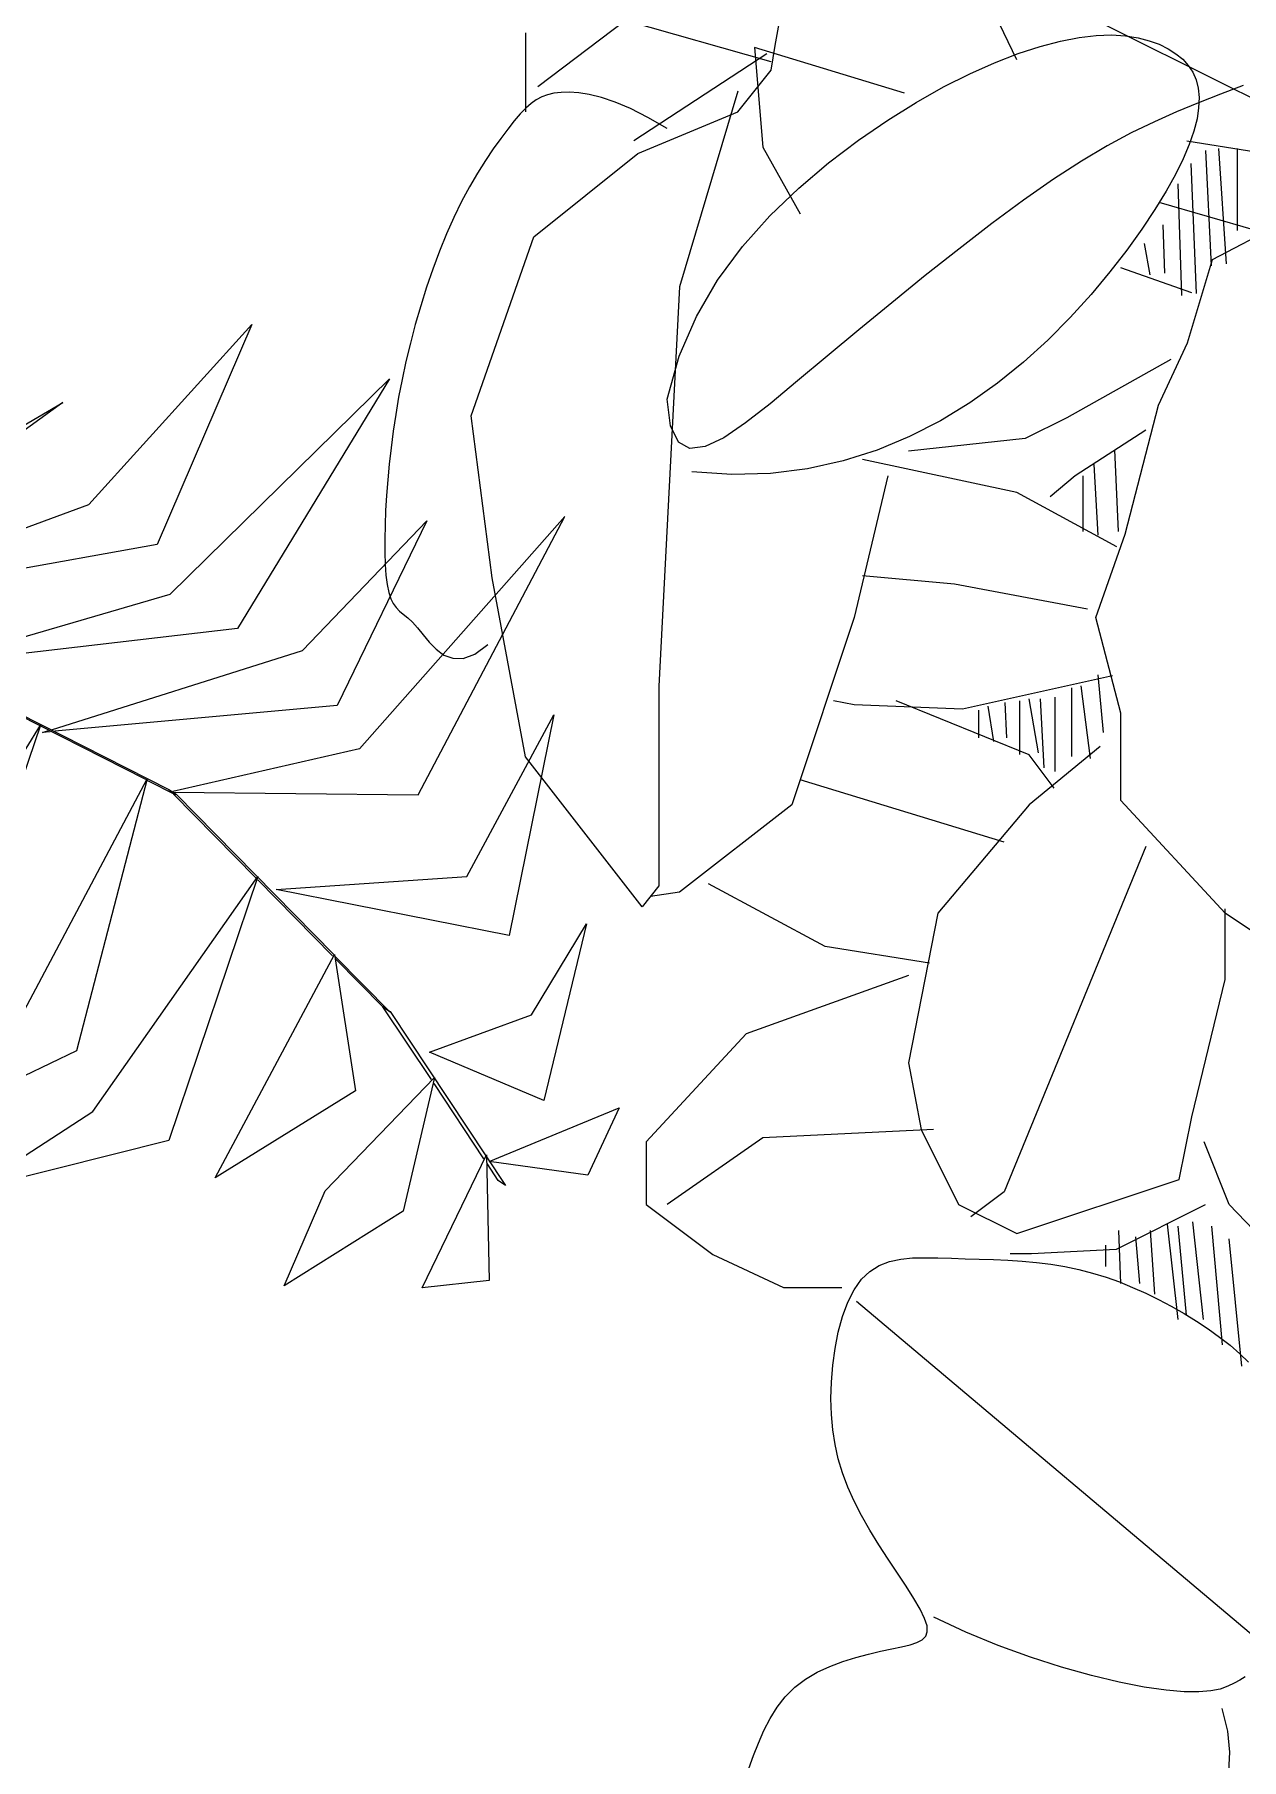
# Model space of a CAD drawing. Header units: metres. Extents: x 10 to 239, y 2 to 253.
# Drawn here: x 95.336 to 98.463, y 131.629 to 136.097 of the extents above; entities that cross this region are included whole.
import ezdxf

# ---------------------------------------------------------------- set-up
doc = ezdxf.new("R2010")
doc.units = ezdxf.units.M
doc.header["$MEASUREMENT"] = 0
doc.layers.add('1', color=7, linetype='Continuous')
doc.layers.add('cot200', color=9, linetype='Continuous')
doc.layers.add('bloques ARBOLES', color=7, linetype='Continuous', true_color=0xb8d897)

# ---------------------------------------------------------------- blocks, each defined once
blk = doc.blocks.new('A$C6F4E7DED')
for p, q in [((1336.9, 1709.4), (1582.2, 1831.9)), ((1559.4, 1766.4), (1590.8, 1831.9)), ((1724.9, 1776.3), (1719.1, 1807.7)), ((1727.7, 1764.9), (1827.5, 1793.4)), ((1827.5, 1793.4), (1887.4, 1747.8)), ((1896, 1784.9), (1896, 1730.7)), ((1455.8, 1774), (1450.4, 1770.6)), ((1461.9, 1777), (1455.8, 1774)), ((1468.7, 1779.5), (1461.9, 1777)), ((1476.4, 1781.5), (1468.7, 1779.5)), ((1485, 1782.8), (1476.4, 1781.5)), ((1494.5, 1783.4), (1485, 1782.8)), ((1505.1, 1783), (1494.5, 1783.4)), ((1516.7, 1781.6), (1505.1, 1783)), ((1529.5, 1779.2), (1516.7, 1781.6)), ((1543.4, 1775.6), (1529.5, 1779.2)), ((1558.5, 1770.7), (1543.4, 1775.6)), ((1636.4, 1743.6), (1739.1, 1774.9)), ((1727.7, 1759.2), (1724.9, 1776.3)), ((1739.1, 1774.9), (1733.4, 1706.5)), ((1442, 1762.6), (1438.9, 1757.9)), ((1445.8, 1766.8), (1442, 1762.6)), ((1450.4, 1770.6), (1445.8, 1766.8)), ((1574.6, 1764.4), (1558.5, 1770.7)), ((1591.7, 1756.8), (1574.6, 1764.4)), ((1730.6, 1770.6), (1821.8, 1710.8)), ((1404.4, 1748.8), (1419.9, 1742.9)), ((1436.6, 1752.7), (1435.2, 1746.9)), ((1438.9, 1757.9), (1436.6, 1752.7)), ((1609.6, 1747.8), (1591.7, 1756.8)), ((1750.5, 1730.7), (1727.7, 1759.2)), ((1419.9, 1742.9), (1435, 1737)), ((1435.2, 1746.9), (1434.6, 1740.6)), ((1434.6, 1740.6), (1434.9, 1733.6)), ((1435, 1737), (1450, 1730.8)), ((1628.3, 1737.2), (1609.6, 1747.8)), ((1647.8, 1725.1), (1628.3, 1737.2)), ((1750.5, 1745), (1790.5, 1611)), ((1824, 1733), (1834.5, 1737.4)), ((1834.5, 1737.4), (1843.9, 1740.6)), ((1843.9, 1740.6), (1852.2, 1742.7)), ((1852.2, 1742.7), (1859.5, 1743.8)), ((1859.5, 1743.8), (1865.9, 1744.2)), ((1865.9, 1744.2), (1871.5, 1744)), ((1871.5, 1744), (1876.4, 1743.5)), ((1876.4, 1743.5), (1880.8, 1742.5)), ((1880.8, 1742.5), (1884.8, 1741.1)), ((1884.8, 1741.1), (1888.5, 1739.1)), ((1888.5, 1739.1), (1892.1, 1736.5)), ((1892.1, 1736.5), (1895.7, 1733.3)), ((1434.9, 1733.6), (1436, 1726)), ((1436, 1726), (1438.2, 1717.6)), ((1450, 1730.8), (1465.2, 1724)), ((1667.8, 1711.3), (1647.8, 1725.1)), ((1819, 1702.2), (1750.5, 1730.7)), ((1799, 1719.3), (1812.2, 1727)), ((1812.2, 1727), (1824, 1733)), ((1895.7, 1733.3), (1899.5, 1729.3)), ((1899.5, 1729.3), (1903.6, 1724.6)), ((1438.2, 1717.6), (1441.3, 1708.5)), ((1465.2, 1724), (1481, 1716.4)), ((1481, 1716.4), (1497.6, 1707.4)), ((1903.6, 1724.6), (1908.1, 1719)), ((1908.1, 1719), (1912.9, 1712.6)), ((1395.7, 1703.1), (1442.9, 1710.7)), ((1408.5, 1705.6), (1408.5, 1649.6)), ((1421.2, 1705.6), (1416.1, 1626.7)), ((1430.1, 1704.4), (1426.3, 1625.4)), ((1441.3, 1708.5), (1445.4, 1698.6)), ((1497.6, 1707.4), (1515.2, 1697)), ((1688.3, 1695.8), (1667.8, 1711.3)), ((1733.4, 1706.5), (1707.7, 1660.9)), ((1890.3, 1645.2), (1819, 1702.2)), ((1912.9, 1712.6), (1918.1, 1705.4)), ((1918.1, 1705.4), (1923.4, 1697.4)), ((1440.3, 1695.5), (1436.5, 1606.3)), ((1445.4, 1698.6), (1450.7, 1687.9)), ((1515.2, 1697), (1534.2, 1684.7)), ((1708.8, 1678.6), (1688.3, 1695.8)), ((1923.4, 1697.4), (1928.8, 1688.7)), ((1449.2, 1681.4), (1446.7, 1605.1)), ((1450.7, 1687.9), (1457.2, 1676.4)), ((1534.2, 1684.7), (1554.8, 1670.3)), ((1728.6, 1659.5), (1708.8, 1678.6)), ((1928.8, 1688.7), (1934.3, 1679.3)), ((1934.3, 1679.3), (1939.7, 1669.3)), ((1395.7, 1649.6), (1462, 1668.7)), ((1457.2, 1676.4), (1464.9, 1663.9)), ((1554.8, 1670.3), (1576.5, 1654.2)), ((1939.7, 1669.3), (1945, 1658.5)), ((1425.4, 1629.6), (1365.5, 1660.9)), ((1464.9, 1663.9), (1473.9, 1650.5)), ((1576.5, 1654.2), (1599.1, 1636.8)), ((1747.3, 1638.5), (1728.6, 1659.5)), ((1945, 1658.5), (1950, 1647.2)), ((1459.4, 1653.4), (1458.2, 1620.3)), ((1473.9, 1650.5), (1484.1, 1636.1)), ((1933.1, 1522.7), (1890.3, 1645.2)), ((1950, 1647.2), (1954.8, 1635.4)), ((1472.2, 1640.7), (1468.4, 1619.1)), ((1484.1, 1636.1), (1495.7, 1621.1)), ((1599.1, 1636.8), (1622.1, 1618.6)), ((1764.3, 1615.6), (1747.3, 1638.5)), ((1954.8, 1635.4), (1959.4, 1623.1)), ((1442.5, 1572.6), (1425.4, 1629.6)), ((1439.6, 1606.8), (1488.1, 1623.9)), ((1495.7, 1621.1), (1508.6, 1605.6)), ((1622.1, 1618.6), (1645.1, 1600)), ((1959.4, 1623.1), (1963.7, 1610.6)), ((1778.9, 1590.6), (1764.3, 1615.6)), ((1790.5, 1611), (1804.7, 1337.5)), ((1963.7, 1610.6), (1967.7, 1597.9)), ((1508.6, 1605.6), (1522.8, 1590)), ((1645.1, 1600), (1667.6, 1581.5)), ((1967.7, 1597.9), (1971.4, 1585.1)), ((1522.8, 1590), (1538.2, 1574.5)), ((1790.7, 1563.4), (1778.9, 1590.6)), ((1971.4, 1585.1), (1974.7, 1572.3)), ((1462.4, 1529.8), (1442.5, 1572.6)), ((1538.2, 1574.5), (1554.8, 1559.4)), ((1667.6, 1581.5), (1689.3, 1563.5)), ((1974.7, 1572.3), (1977.8, 1559.8)), ((1453.9, 1561.2), (1525.2, 1521.3)), ((1554.8, 1559.4), (1572.6, 1545)), ((1689.3, 1563.5), (1709.6, 1546.5)), ((1799, 1534.1), (1790.7, 1563.4)), ((1977.8, 1559.8), (1980.4, 1547.4)), ((1572.6, 1545), (1591.5, 1531.5)), ((1709.6, 1546.5), (1728.4, 1530.9)), ((1980.4, 1547.4), (1982.8, 1535.3)), ((1485.3, 1441.5), (1462.4, 1529.8)), ((1591.5, 1531.5), (1611.6, 1519.2)), ((1728.4, 1530.9), (1745.3, 1517.7)), ((1796.5, 1515.7), (1799, 1534.1)), ((1982.8, 1535.3), (1984.8, 1523.5)), ((1471, 1512.7), (1519.5, 1481.4)), ((1525.2, 1521.3), (1553.7, 1507)), ((1611.6, 1519.2), (1632.8, 1508.4)), ((1745.3, 1517.7), (1760.1, 1507.6)), ((1791.2, 1504.6), (1796.5, 1515.7)), ((1918.8, 1411.6), (1933.1, 1522.7)), ((1984.8, 1523.5), (1986.5, 1512)), ((1553.7, 1507), (1633.6, 1498.5)), ((1632.8, 1508.4), (1655.1, 1499.2)), ((1760.1, 1507.6), (1772.9, 1501.5)), ((1772.9, 1501.5), (1783.3, 1500.2)), ((1783.3, 1500.2), (1791.2, 1504.6)), ((1986.5, 1512), (1988, 1500.6)), ((1988, 1500.6), (1989.3, 1489.6)), ((1492.6, 1499.4), (1490, 1443.3)), ((1506.6, 1489.2), (1504, 1440.8)), ((1559.4, 1470), (1665, 1492.8)), ((1655.1, 1499.2), (1678.4, 1491.7)), ((1678.4, 1491.7), (1702.8, 1486.3)), ((1989.3, 1489.6), (1990.3, 1478.7)), ((1514.2, 1481.5), (1514.2, 1443.3)), ((1519.5, 1481.4), (1536.6, 1467.1)), ((1647.8, 1481.4), (1670.7, 1384.5)), ((1702.8, 1486.3), (1728.2, 1483.2)), ((1728.2, 1483.2), (1754.6, 1482.4)), ((1754.6, 1482.4), (1781.9, 1484.2)), ((1990.3, 1478.7), (1991.1, 1468.1)), ((1491, 1432.9), (1559.4, 1470)), ((1991.1, 1468.1), (1991.7, 1457.7)), ((1991.7, 1457.7), (1992.1, 1447.7)), ((1505.2, 1384.5), (1485.3, 1441.5)), ((1992.1, 1447.7), (1992.3, 1438.1)), ((1992.3, 1438.1), (1992.3, 1429.1)), ((1992.1, 1420.9), (1991.5, 1413.4)), ((1992.3, 1429.1), (1992.1, 1420.9)), ((1510.9, 1390.2), (1602.2, 1407.3)), ((1602.2, 1407.3), (1665, 1413)), ((1896, 1289), (1918.8, 1411.6)), ((1990.7, 1407), (1989.6, 1401.6)), ((1991.5, 1413.4), (1990.7, 1407)), ((1986.5, 1394), (1984.5, 1391.3)), ((1988.2, 1397.3), (1986.5, 1394)), ((1989.6, 1401.6), (1988.2, 1397.3)), ((1488.1, 1318.9), (1505.2, 1384.5)), ((1670.7, 1384.5), (1713.4, 1256.2)), ((1976.6, 1384.2), (1973.4, 1381.2)), ((1979.6, 1386.7), (1976.6, 1384.2)), ((1982.2, 1388.9), (1979.6, 1386.7)), ((1984.5, 1391.3), (1982.2, 1388.9)), ((1966.1, 1372.7), (1961.9, 1367.6)), ((1969.9, 1377.4), (1966.1, 1372.7)), ((1973.4, 1381.2), (1969.9, 1377.4)), ((1930.7, 1359.4), (1921.7, 1366)), ((1938.7, 1356.5), (1930.7, 1359.4)), ((1951.8, 1358.8), (1945.6, 1356.6)), ((1957.1, 1362.7), (1951.8, 1358.8)), ((1961.9, 1367.6), (1957.1, 1362.7)), ((1945.6, 1356.6), (1938.7, 1356.5)), ((1493.8, 1344.6), (1596.5, 1321.8)), ((1504, 1345.3), (1500.2, 1305.8)), ((1515.5, 1337.7), (1509.1, 1288)), ((1521.9, 1336.4), (1521.9, 1289.3)), ((1804.7, 1337.5), (1804.7, 1200.7)), ((1533.3, 1330), (1533.3, 1279.1)), ((1543.5, 1328.8), (1541, 1281.6)), ((1551.2, 1328.8), (1544.8, 1291.8)), ((1550.9, 1290.4), (1642.1, 1327.5)), ((1557.6, 1327.5), (1557.6, 1290.6)), ((1567.7, 1326.2), (1566.5, 1302)), ((1579.2, 1323.7), (1575.4, 1299.5)), ((1596.5, 1321.8), (1670.7, 1324.6)), ((1670.7, 1324.6), (1684.9, 1327.5)), ((1488.1, 1259.1), (1488.1, 1318.9)), ((1585.6, 1321.1), (1585.6, 1302)), ((1502.4, 1296.1), (1550.9, 1256.2)), ((1533.8, 1267.6), (1550.9, 1290.4)), ((1816.1, 1186.4), (1896, 1289)), ((1568, 1230.6), (1707.7, 1273.3)), ((1416.8, 1182.1), (1488.1, 1259.1)), ((1550.9, 1256.2), (1613.6, 1182.1)), ((1713.4, 1256.2), (1790.5, 1196.4)), ((1471, 1227.7), (1568, 991.2)), ((1690.6, 1159.3), (1770.5, 1202.1)), ((1790.5, 1196.4), (1810.4, 1193.5)), ((1804.7, 1200.7), (1816.1, 1186.4)), ((1391.1, 1165), (1416.8, 1182.1)), ((1416.8, 1136.5), (1416.8, 1185)), ((1613.6, 1182.1), (1633.6, 1079.5)), ((1619.3, 1147.9), (1690.6, 1159.3)), ((1439.6, 1042.5), (1416.8, 1136.5)), ((1633.6, 1139.4), (1744.8, 1099.5)), ((1744.8, 1099.5), (1813.3, 1025.4)), ((1633.6, 1079.5), (1625, 1033.9)), ((1448.2, 999.7), (1439.6, 1042.5)), ((1625, 1033.9), (1599.4, 982.6)), ((1616.5, 1033.9), (1733.4, 1028.2)), ((1733.4, 1028.2), (1799, 982.6)), ((1414, 982.6), (1431.1, 1025.4)), ((1813.3, 1025.4), (1813.3, 982.6)), ((1559.4, 962.7), (1448.2, 999.7)), ((1354.1, 919.9), (1414, 982.6)), ((1430.3, 982.2), (1491.3, 951.7)), ((1599.4, 982.6), (1559.4, 962.7)), ((1568, 991.2), (1590.8, 974.1)), ((1813.3, 982.6), (1767.6, 948.4)), ((1439, 970.6), (1431.8, 903.8)), ((1456.5, 969.1), (1449.2, 903.8)), ((1414.3, 959), (1405.6, 871.9)), ((1426, 967.7), (1418.7, 886.4)), ((1449.2, 967.7), (1443.4, 906.7)), ((1468.1, 964.8), (1465.2, 921.2)), ((1478.2, 960.4), (1475.3, 928.5)), ((1489.8, 964.8), (1488.4, 928.5)), ((1491.3, 951.7), (1549.4, 948.8)), ((1498.6, 954.6), (1498.6, 940.1)), ((1549.4, 948.8), (1563.9, 948.8)), ((1585.2, 945.1), (1575.4, 944.8)), ((1594.8, 945.4), (1585.2, 945.1)), ((1604.2, 945.7), (1594.8, 945.4)), ((1613.4, 946), (1604.2, 945.7)), ((1622.3, 946.1), (1613.4, 946)), ((1630.8, 945.9), (1622.3, 946.1)), ((1638.9, 945.1), (1630.8, 945.9)), ((1646.6, 943.4), (1638.9, 945.1)), ((1767.6, 948.4), (1719.1, 925.6)), ((1507.5, 935.6), (1498.2, 932.7)), ((1516.9, 938), (1507.5, 935.6)), ((1526.5, 940.1), (1516.9, 938)), ((1536.1, 941.7), (1526.5, 940.1)), ((1545.9, 942.9), (1536.1, 941.7)), ((1555.8, 943.7), (1545.9, 942.9)), ((1565.6, 944.4), (1555.8, 943.7)), ((1575.4, 944.8), (1565.6, 944.4)), ((1653.6, 940.7), (1646.6, 943.4)), ((1660.1, 936.7), (1653.6, 940.7)), ((1665.9, 931.3), (1660.1, 936.7)), ((1471.1, 921.8), (1462.3, 917.5)), ((1480.1, 925.8), (1471.1, 921.8)), ((1489.1, 929.5), (1480.1, 925.8)), ((1498.2, 932.7), (1489.1, 929.5)), ((1670.9, 924.1), (1665.9, 931.3)), ((1675.2, 915.6), (1670.9, 924.1)), ((1719.1, 925.6), (1679.2, 925.6)), ((1298.9, 603.9), (1669.1, 916.1)), ((1453.6, 912.9), (1444.9, 907.9)), ((1462.3, 917.5), (1453.6, 912.9)), ((1678.8, 905.9), (1675.2, 915.6)), ((1436.4, 902.7), (1428.3, 897.3)), ((1444.9, 907.9), (1436.4, 902.7)), ((1681.7, 895.2), (1678.8, 905.9)), ((1413.3, 886.1), (1406.7, 880.3)), ((1420.5, 891.7), (1413.3, 886.1)), ((1428.3, 897.3), (1420.5, 891.7)), ((1683.9, 884), (1681.7, 895.2)), ((1406.7, 880.3), (1400.8, 874.6)), ((1685.5, 872.5), (1683.9, 884)), ((1686.4, 860.9), (1685.5, 872.5)), ((1686.7, 849.6), (1686.4, 860.9)), ((1685.5, 828.3), (1686.4, 838.8)), ((1686.4, 838.8), (1686.7, 849.6)), ((1683.9, 818.2), (1685.5, 828.3)), ((1681.7, 808.4), (1683.9, 818.2)), ((1678.8, 798.7), (1681.7, 808.4)), ((1675.2, 789), (1678.8, 798.7)), ((1670.9, 779.4), (1675.2, 789)), ((1660.1, 759.6), (1665.9, 769.6)), ((1665.9, 769.6), (1670.9, 779.4)), ((1653.9, 749.5), (1660.1, 759.6)), ((1647.5, 739.7), (1653.9, 749.5)), ((1641.2, 730.1), (1647.5, 739.7)), ((1630, 712.8), (1635.3, 721.1)), ((1635.3, 721.1), (1641.2, 730.1)), ((1625.7, 705.4), (1630, 712.8)), ((1594.3, 689.7), (1616.2, 699.9)), ((1620.9, 694), (1622.6, 699.1)), ((1622.6, 699.1), (1625.7, 705.4)), ((1572.1, 680.6), (1594.3, 689.7)), ((1620.7, 690), (1620.9, 694)), ((1621.8, 686.9), (1620.7, 690)), ((1624.2, 684.5), (1621.8, 686.9)), ((1550.1, 672.6), (1572.1, 680.6)), ((1627.8, 682.6), (1624.2, 684.5)), ((1632.5, 681.1), (1627.8, 682.6)), ((1638.3, 679.7), (1632.5, 681.1)), ((1645, 678.3), (1638.3, 679.7)), ((1652.7, 676.7), (1645, 678.3)), ((1660.9, 674.7), (1652.7, 676.7)), ((1669.7, 672.4), (1660.9, 674.7)), ((1508.3, 660), (1528.7, 665.7)), ((1528.7, 665.7), (1550.1, 672.6)), ((1678.6, 669.6), (1669.7, 672.4)), ((1687.5, 666.2), (1678.6, 669.6)), ((1696.1, 662.2), (1687.5, 666.2)), ((1704.2, 657.5), (1696.1, 662.2)), ((1403.1, 659.1), (1406.7, 656.9)), ((1406.7, 656.9), (1410.5, 654.7)), ((1410.5, 654.7), (1414.8, 652.6)), ((1414.8, 652.6), (1420.1, 650.7)), ((1420.1, 650.7), (1426.6, 649.4)), ((1444.8, 648.8), (1457.2, 649.9)), ((1457.2, 649.9), (1472.1, 652.1)), ((1472.1, 652.1), (1489.3, 655.5)), ((1489.3, 655.5), (1508.3, 660)), ((1711.5, 651.9), (1704.2, 657.5)), ((1718, 645.5), (1711.5, 651.9)), ((1426.6, 649.4), (1434.7, 648.7)), ((1434.7, 648.7), (1444.8, 648.8)), ((1723.6, 638.3), (1718, 645.5)), ((1728.4, 630.5), (1723.6, 638.3)), ((1419.1, 637.5), (1415.1, 621.9)), ((1732.7, 622.3), (1728.4, 630.5)), ((1415.1, 621.9), (1413.7, 607.6)), ((1736.4, 613.7), (1732.7, 622.3)), ((1413.7, 607.6), (1414.5, 594.5)), ((1739.8, 605.1), (1736.4, 613.7)), ((1743, 596.4), (1739.8, 605.1))]:
    blk.add_line(p, q)
blk = doc.blocks.new('A$C16B70096')
for p, q in [((280.5, 735.5), (353, 567.5)), ((405, 598), (280.5, 735.5)), ((175.5, 694), (291.5, 503.5)), ((343, 529.5), (175.5, 694)), ((425, 676), (503.5, 619)), ((538, 609.5), (425, 676)), ((619, 520), (405, 598)), ((41.5, 589), (198.5, 411.5)), ((153.5, 376.5), (41.5, 589)), ((147, 585.5), (215.5, 444.5)), ((242, 486.5), (147, 585.5)), ((353, 567.5), (618.5, 520)), ((669.5, 545.5), (344, 380.5)), ((361.5, 388), (664, 541.5)), ((527.5, 476), (343, 529.5)), ((291.5, 503.5), (527.5, 476)), ((433.5, 426), (242, 486.5)), ((50, 437.5), (84, 269)), ((116.5, 314), (50, 437.5)), ((215.5, 444.5), (431, 425)), ((434.5, 424.5), (440.5, 424)), ((440.5, 424), (436, 425.5)), ((555, 246.5), (442, 429.5)), ((442, 429.5), (523.5, 192.5)), ((198.5, 411.5), (341, 379)), ((339, 376.5), (360, 387)), ((461, 199), (360.5, 388.5)), ((360.5, 388.5), (414.5, 181)), ((340.5, 378.5), (153.5, 376.5)), ((338.5, 377), (218, 254.5)), ((277.5, 313), (340.5, 377)), ((344, 380.5), (338.5, 377)), ((344, 380.5), (339, 376.5)), ((342.5, 379), (344, 380.5)), ((84, 269), (262, 304)), ((262, 304), (116.5, 314)), ((219, 253.5), (276, 311.5)), ((402, 134.5), (276, 314)), ((276, 314), (344, 112.5)), ((25, 278), (57.5, 143)), ((67, 208.5), (25, 278)), ((217, 253), (175, 210.5)), ((180.5, 214.5), (216.5, 251)), ((217.5, 254.5), (201.5, 150.5)), ((308.5, 84), (217.5, 254.5)), ((175, 211), (87, 78)), ((143.5, 159), (180.5, 214.5)), ((180.5, 214.5), (175, 211)), ((175, 210.5), (180.5, 214.5)), ((145, 180), (67, 208.5)), ((57.5, 143), (145, 180)), ((414.5, 181), (575, 104)), ((224.5, 74), (141, 160.5)), ((141, 160.5), (165, 58.5)), ((103.5, 98.5), (141.5, 156)), ((201.5, 150.5), (308.5, 84)), ((0, 137.5), (24, 86)), ((99.5, 96.5), (0, 137.5)), ((494, 75), (402, 134.5)), ((344, 112.5), (494, 75)), ((24, 86), (99.5, 96.5)), ((92.5, 82), (101, 95)), ((101.5, 101.5), (99.5, 5.5)), ((150.5, 0), (101.5, 101.5)), ((87, 78), (92.5, 82)), ((256, 1.5), (224.5, 74)), ((165, 58.5), (256, 1.5)), ((99.5, 5.5), (150.5, 0))]:
    blk.add_line(p, q)
blk = doc.blocks.new('asddsd')
at = {"layer": 'bloques ARBOLES'}
for name, p, xscale, yscale, zscale in [('A$C16B70096', (78.4615, 49.0448, 1.2423), -0.003392618244440136, 0.003392618244440136, 0.003392618244440136), ('A$C6F4E7DED', (85.3903, 45.5439, 1.2423), -0.00378276582045174, 0.00378276582045174, 0.00378276582045174)]:
    blk.add_blockref(name, p, dxfattribs=dict(at, xscale=xscale, yscale=yscale, zscale=zscale))

msp = doc.modelspace()

# ---------------------------------------------------------------- linework, layer by layer
at = {"layer": 'cot200'}
for points, knots in [([(105.215, 109.73865), (103.29078, 109.76236), (101.5175, 110.1562), (99.89572, 110.92152), (99.01349, 111.33785), (98.17608, 111.86411), (97.3836, 112.50051), (94.26818, 115.00238), (91.84697, 119.20652), (90.12537, 125.12614), (89.99638, 125.56964), (89.87133, 126.02276), (89.75033, 126.48592), (88.88037, 129.81605), (88.22034, 133.6646), (87.76942, 138.0295)], [2.7323709, 2.7323709, 2.7323709, 2.7323709, 2.9382831, 2.9382831, 2.9382831, 3.0502975, 3.0502975, 3.0502975, 3.4906512, 3.4906512, 3.4906512, 3.5236424, 3.5236424, 3.5236424, 3.7608538, 3.7608538, 3.7608538, 3.7608538]), ([(105.215, 114.41387), (103.21805, 115.27809), (101.44463, 116.69042), (99.89572, 118.65328), (98.29825, 120.67768), (96.93959, 123.28768), (95.82084, 126.48592), (94.68617, 129.72961), (93.79828, 133.5784), (93.15601, 138.0295)], [2.92332982, 2.92332982, 2.92332982, 2.92332982, 3.17348293, 3.17348293, 3.17348293, 3.43147912, 3.43147912, 3.43147912, 3.69314249, 3.69314249, 3.69314249, 3.69314249])]:
    msp.add_open_spline(points, degree=3, knots=knots, dxfattribs=at)

# ---------------------------------------------------------------- block references
at = {"layer": '1', "lineweight": 0}
msp.add_blockref('asddsd', (18.38943, 83.80593), dxfattribs=at)

doc.saveas('drawing.dxf')
